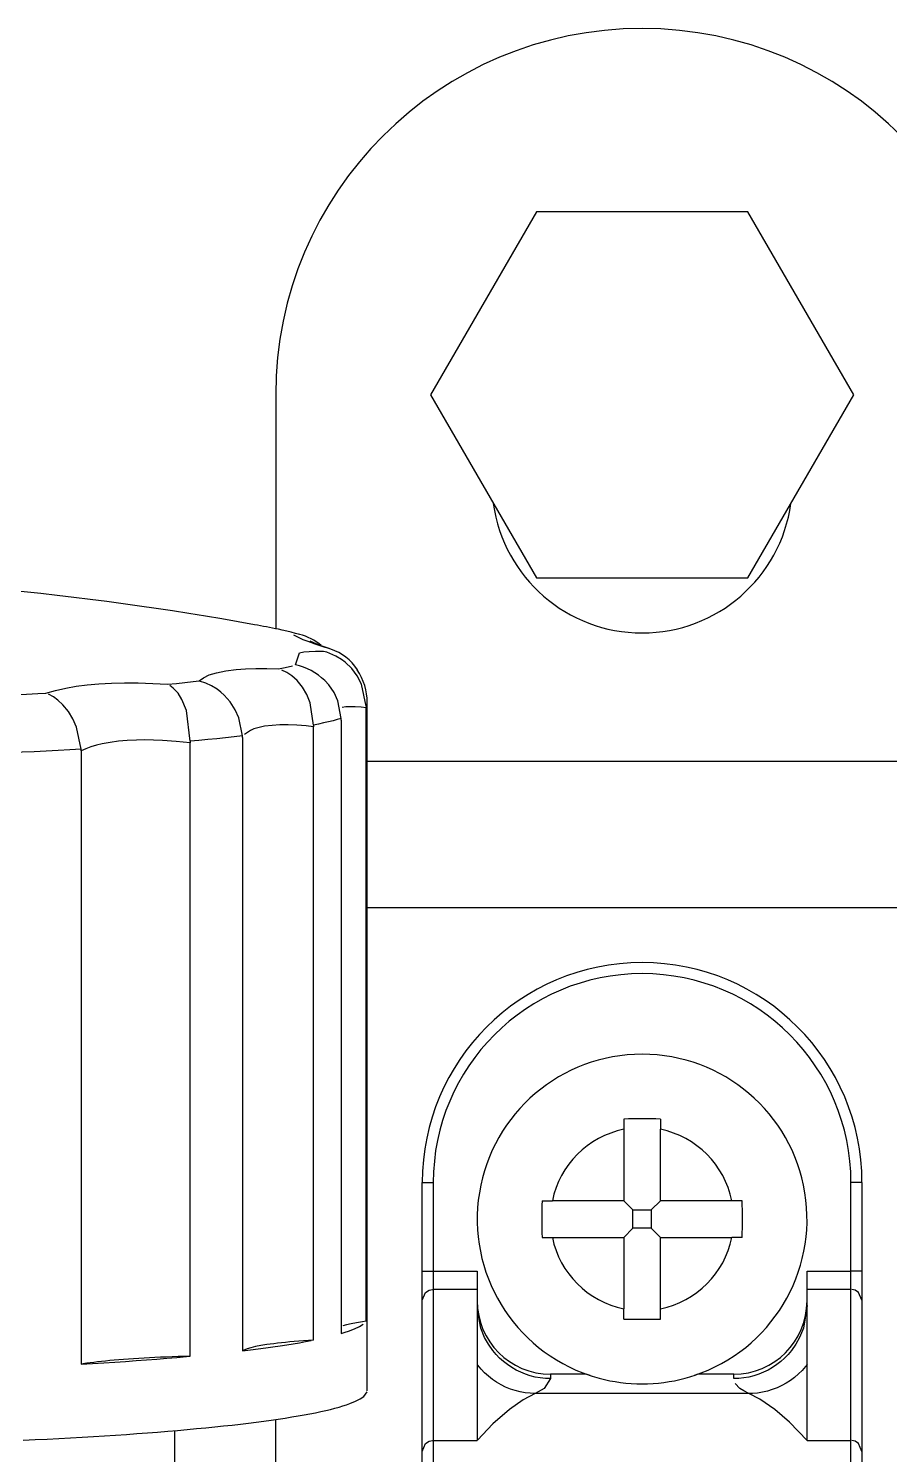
# Model space of a CAD drawing. Header units: millimetres. Extents: x 441156 to 441876, y 4514765 to 4515211.
# Drawn here: x 441594.0589 to 441594.1763, y 4515154.0357 to 4515154.2304 of the extents above; entities that cross this region are included whole.
import ezdxf

# ---------------------------------------------------------------- set-up
doc = ezdxf.new("R2010")
doc.units = ezdxf.units.MM
for name, color, linetype in [('Collettore SL', 7, 'Continuous'), ('Piantone', 5, 'Continuous'), ('Staffa', 8, 'Continuous')]:
    doc.layers.add(name, color=color, linetype=linetype)

msp = doc.modelspace()

# ---------------------------------------------------------------- linework, layer by layer
at = {"layer": 'Collettore SL', "color": 254, "linetype": 'Continuous'}
for p, q in [((441594.0925942032, 4515154.033656051), (441594.0925942032, 4515154.040527153)), ((441594.0788442032, 4515154.030216366), (441594.0788442032, 4515154.039009064))]:
    msp.add_line(p, q, dxfattribs=at)
at = {"layer": 'Piantone', "color": 254, "linetype": 'Continuous'}
for p, q in [((441594.0958635717, 4515154.147689972), (441594.0952891842, 4515154.147825108)), ((441594.0958666741, 4515154.147689118), (441594.0957640818, 4515154.147717238)), ((441594.104918807, 4515154.13787455), (441594.1049184024, 4515154.137657621)), ((441594.1049184024, 4515154.053933977), (441594.1049184024, 4515154.137657621)), ((441594.1050942032, 4515154.044455209), (441594.1050942032, 4515154.138357172)), ((441594.0977585629, 4515154.135300594), (441594.0977560015, 4515154.135083712)), ((441594.1015482161, 4515154.135991789), (441594.1015464151, 4515154.136207628)), ((441594.1015482161, 4515154.135991789), (441594.1015482161, 4515154.052268146)), ((441594.0880519368, 4515154.133618804), (441594.0880481475, 4515154.133834728)), ((441594.0880519368, 4515154.133618804), (441594.0880519368, 4515154.04989516)), ((441594.0977560015, 4515154.051360068), (441594.0977560015, 4515154.135083712)), ((441594.066057415, 4515154.131791238), (441594.0660520944, 4515154.132007302)), ((441594.066057415, 4515154.131791238), (441594.066057415, 4515154.048067594)), ((441594.0809293139, 4515154.133095308), (441594.0809249047, 4515154.132878532)), ((441594.0809249047, 4515154.049154888), (441594.0809249047, 4515154.132878532))]:
    msp.add_line(p, q, dxfattribs=at)
for points in [[(441594.0952891842, 4515154.147825108, 0), (441594.0947229161, 4515154.147974558, 0), (441594.0941188079, 4515154.14812288, 0), (441594.093477156, 4515154.148269998, 0), (441594.0929930643, 4515154.148374933, 0)], [(441594.0990537351, 4515154.145964348, 0), (441594.0979683443, 4515154.146349162, 0), (441594.0970329631, 4515154.146695121, 0), (441594.0963444253, 4515154.146963751, 0), (441594.0957847527, 4515154.147197767, 0), (441594.0953503445, 4515154.147399301, 0), (441594.0950543464, 4515154.147562907, 0), (441594.0948979904, 4515154.147688235, 0), (441594.0948830804, 4515154.147774017, 0), (441594.095013432, 4515154.147820317, 0), (441594.0952891842, 4515154.147825108, 0)], [(441594.0952891842, 4515154.143518476, 0), (441594.0951126621, 4515154.143739547, 0), (441594.0949840195, 4515154.143948365, 0), (441594.0948722766, 4515154.14434277, 0), (441594.0949738904, 4515154.144677727, 0), (441594.0953019973, 4515154.144957614, 0), (441594.0958537924, 4515154.145169821, 0), (441594.0964460692, 4515154.14528845, 0), (441594.0971726516, 4515154.145363295, 0), (441594.0980476995, 4515154.145394144, 0), (441594.0990537351, 4515154.145379236, 0)], [(441594.1001263314, 4515154.145681225, 0), (441594.0999489413, 4515154.145743008, 0), (441594.0989549597, 4515154.146096341, 0), (441594.098267715, 4515154.146350461, 0), (441594.0977786835, 4515154.146539387, 0), (441594.0974687811, 4515154.146665184, 0), (441594.0973016422, 4515154.146736733, 0), (441594.0972351756, 4515154.146766745, 0), (441594.097228291, 4515154.146769988, 0)], [(441594.0990537351, 4515154.145379236, 0), (441594.0991080982, 4515154.145536553, 0), (441594.0991224697, 4515154.145693937, 0), (441594.0990968426, 4515154.14585131, 0), (441594.0990537351, 4515154.145964348, 0)], [(441594.104918807, 4515154.13787455, 0), (441594.1048962205, 4515154.138491467, 0), (441594.10482433, 4515154.139104643, 0), (441594.1046993741, 4515154.139727521, 0), (441594.1045241161, 4515154.140337353, 0), (441594.1043071316, 4515154.140912805, 0), (441594.104045919, 4515154.141468114, 0), (441594.1037332821, 4515154.142014106, 0), (441594.1033784393, 4515154.142531505, 0), (441594.1029864553, 4515154.143013995, 0), (441594.102558178, 4515154.14346198, 0), (441594.1020833222, 4515154.143883347, 0), (441594.1015766448, 4515154.144262729, 0), (441594.1012010932, 4515154.144504222, 0), (441594.1008126679, 4515154.144722749, 0), (441594.10040922, 4515154.144919147, 0), (441594.1000024707, 4515154.145088132, 0), (441594.0995593805, 4515154.145241332, 0), (441594.0991080745, 4515154.145366243, 0), (441594.0990537351, 4515154.145379236, 0)], [(441594.0821534719, 4515154.141332326, 0), (441594.0824167916, 4515154.141552063, 0), (441594.0827281516, 4515154.141758073, 0), (441594.0835318841, 4515154.142141843, 0), (441594.084537268, 4515154.142459787, 0), (441594.0857767044, 4515154.142715585, 0), (441594.0872139771, 4515154.142897224, 0), (441594.0884834493, 4515154.142987242, 0), (441594.0898638873, 4515154.143029707, 0), (441594.0913780881, 4515154.143023837, 0), (441594.0929930643, 4515154.14296865, 0)], [(441594.0929930643, 4515154.14296865, 0), (441594.0936615014, 4515154.14311486, 0), (441594.0942926192, 4515154.143262324, 0), (441594.094886108, 4515154.14341097, 0), (441594.0952891842, 4515154.143518476, 0)], [(441594.077838178, 4515154.140884103, 0), (441594.0790400659, 4515154.14100157, 0), (441594.0802118079, 4515154.141121329, 0), (441594.081352829, 4515154.141243319, 0), (441594.0821534719, 4515154.141332326, 0)], [(441594.0880481475, 4515154.133834728, 0), (441594.0880023432, 4515154.134446085, 0), (441594.0879087722, 4515154.13505407, 0), (441594.0877634003, 4515154.135672059, 0), (441594.0875699644, 4515154.136277538, 0), (441594.0873377683, 4515154.136849348, 0), (441594.0870640083, 4515154.137401653, 0), (441594.0867415222, 4515154.137945286, 0), (441594.0863801473, 4515154.13846112, 0), (441594.0859851775, 4515154.138942896, 0), (441594.085557563, 4515154.139391039, 0), (441594.0850873371, 4515154.139813514, 0), (441594.0845893633, 4515154.140194981, 0), (441594.0842224559, 4515154.140438544, 0), (441594.0838447323, 4515154.140659633, 0), (441594.0834541495, 4515154.140859112, 0), (441594.0830620475, 4515154.141031604, 0), (441594.0826367094, 4515154.141189056, 0), (441594.0822052969, 4515154.14131873, 0), (441594.0821534719, 4515154.141332326, 0)], [(441594.0977585629, 4515154.135300594, 0), (441594.0977525042, 4515154.135917951, 0), (441594.0977054344, 4515154.136532956, 0), (441594.0976144326, 4515154.137159153, 0), (441594.0974812332, 4515154.137773725, 0), (441594.0973124397, 4515154.138355105, 0), (441594.0971061735, 4515154.1389176, 0), (441594.0968565503, 4515154.139472232, 0), (441594.0965707555, 4515154.139999476, 0), (441594.0962527958, 4515154.140492877, 0), (441594.0959033083, 4515154.140952814, 0), (441594.0955137388, 4515154.141387465, 0), (441594.0950960606, 4515154.141781054, 0), (441594.0947853085, 4515154.142033093, 0), (441594.0944629671, 4515154.142262543, 0), (441594.094127228, 4515154.142470301, 0), (441594.0937878492, 4515154.142650751, 0), (441594.0934171932, 4515154.142816458, 0), (441594.0930387, 4515154.14295412, 0), (441594.0929930643, 4515154.14296865, 0)], [(441594.1015464151, 4515154.136207628, 0), (441594.1015100252, 4515154.136817722, 0), (441594.1014219849, 4515154.137422916, 0), (441594.1012781465, 4515154.138036461, 0), (441594.1010819686, 4515154.138635952, 0), (441594.1008429645, 4515154.13920052, 0), (441594.1005583116, 4515154.139744243, 0), (441594.1002203697, 4515154.140277727, 0), (441594.0998392783, 4515154.140782151, 0), (441594.0994205488, 4515154.141251422, 0), (441594.0992902076, 4515154.141383075, 0)], [(441594.0554169793, 4515154.139377022, 0), (441594.0570073525, 4515154.139451578, 0), (441594.0585783892, 4515154.139529185, 0), (441594.0601293187, 4515154.139609806, 0), (441594.0612309591, 4515154.139669579, 0)], [(441594.0612309591, 4515154.139669579, 0), (441594.0625300801, 4515154.140043638, 0), (441594.0639808648, 4515154.140363663, 0), (441594.0653705726, 4515154.14059701, 0), (441594.0668603766, 4515154.140784223, 0), (441594.0684738058, 4515154.140926428, 0), (441594.0701769895, 4515154.141019226, 0), (441594.07197054, 4515154.141062172, 0), (441594.0738383327, 4515154.141054718, 0), (441594.0758090512, 4515154.140995293, 0), (441594.077838178, 4515154.140884103, 0)], [(441594.0660520944, 4515154.132007302, 0), (441594.0660026823, 4515154.132617947, 0), (441594.0659145848, 4515154.133230899, 0), (441594.0657857967, 4515154.133850848, 0), (441594.0656178506, 4515154.134464134, 0), (441594.0654212162, 4515154.135040642, 0), (441594.0651906213, 4515154.13560259, 0), (441594.06492349, 4515154.13615346, 0), (441594.0646244164, 4515154.136681268, 0), (441594.0643019781, 4515154.137172532, 0), (441594.0639526034, 4515154.137634153, 0), (441594.0635730897, 4515154.138068317, 0), (441594.0631704144, 4515154.138464995, 0), (441594.0628764142, 4515154.138718322, 0), (441594.0625736794, 4515154.138950261, 0), (441594.0622621187, 4515154.13916053, 0), (441594.061950268, 4515154.13934384, 0), (441594.0616136097, 4515154.139512734, 0), (441594.0612718693, 4515154.139654558, 0), (441594.0612309591, 4515154.139669579, 0)], [(441594.0809293139, 4515154.133095308, 0), (441594.0809405137, 4515154.133712586, 0), (441594.0809239419, 4515154.134328568, 0), (441594.0808778704, 4515154.134956872, 0), (441594.0808027955, 4515154.135574644, 0), (441594.0807025519, 4515154.136160159, 0), (441594.080576111, 4515154.136727766, 0), (441594.0804196096, 4515154.13728864, 0), (441594.0802373339, 4515154.137823078, 0), (441594.0800317492, 4515154.138324524, 0), (441594.0798032049, 4515154.138793346, 0), (441594.0795459095, 4515154.139237937, 0), (441594.0792676085, 4515154.139642221, 0), (441594.0790591374, 4515154.13990224, 0), (441594.078841759, 4515154.140139984, 0), (441594.0786142237, 4515154.140356398, 0), (441594.0783831496, 4515154.140545616, 0), (441594.0781296342, 4515154.140720914, 0), (441594.0778696057, 4515154.14086839, 0), (441594.077838178, 4515154.140884103, 0)], [(441594.1049184024, 4515154.137657621, 0), (441594.1042430418, 4515154.137736281, 0), (441594.1034457043, 4515154.137799288, 0), (441594.1027477629, 4515154.137816397, 0), (441594.1021492982, 4515154.137785939, 0), (441594.1016641092, 4515154.137706639, 0), (441594.1013633995, 4515154.137608758, 0)], [(441594.1050942032, 4515154.138357172, 0), (441594.1050742038, 4515154.138194131, 0), (441594.1050142146, 4515154.138031163, 0), (441594.104918807, 4515154.13787455, 0)], [(441594.0977560015, 4515154.135083712, 0), (441594.0967422485, 4515154.13518833, 0), (441594.0954750702, 4515154.135283166, 0), (441594.0942860611, 4515154.135329171, 0), (441594.0931590758, 4515154.135325061, 0), (441594.0921274659, 4515154.13526924, 0), (441594.0910718172, 4515154.135141905, 0), (441594.0901568463, 4515154.134947973, 0), (441594.0896135437, 4515154.134776708, 0), (441594.0891410548, 4515154.134575171, 0), (441594.0887415303, 4515154.134344497, 0), (441594.0883346768, 4515154.134004265, 0), (441594.0880519368, 4515154.133618804, 0)], [(441594.1015464151, 4515154.136207628, 0), (441594.1009999418, 4515154.136051688, 0), (441594.1004153411, 4515154.135896802, 0), (441594.0997928805, 4515154.135743041, 0), (441594.0991328444, 4515154.135590475, 0), (441594.0984355345, 4515154.135439173, 0), (441594.0977585629, 4515154.135300594, 0)], [(441594.0880481475, 4515154.133834728, 0), (441594.0869226852, 4515154.133704483, 0), (441594.0857655308, 4515154.133576363, 0), (441594.0845772132, 4515154.133450431, 0), (441594.0833582757, 4515154.13332674, 0), (441594.0821092755, 4515154.13320535, 0), (441594.0809293139, 4515154.133095308, 0)], [(441594.0660520944, 4515154.132007302, 0), (441594.0644833905, 4515154.13191846, 0), (441594.0628932522, 4515154.131832561, 0), (441594.0612824064, 4515154.131749645, 0), (441594.0596515893, 4515154.13166975, 0), (441594.0580015466, 4515154.131592912, 0), (441594.0564609158, 4515154.131524679, 0)], [(441594.0809249047, 4515154.132878532, 0), (441594.0809067173, 4515154.132880781, 0), (441594.0790103764, 4515154.133083302, 0), (441594.0771682347, 4515154.133216009, 0), (441594.0759415043, 4515154.133265738, 0), (441594.0747503021, 4515154.1332815, 0), (441594.0736010111, 4515154.133263112, 0), (441594.0723382428, 4515154.133199803, 0), (441594.0711406509, 4515154.133091807, 0), (441594.0699930055, 4515154.132936183, 0), (441594.0689241285, 4515154.132735533, 0), (441594.0681246926, 4515154.132542065, 0), (441594.0673815929, 4515154.132320849, 0), (441594.0666887605, 4515154.132069395, 0), (441594.066057415, 4515154.131791238, 0)], [(441594.1015482161, 4515154.052268146, 0), (441594.1020561809, 4515154.052425072, 0), (441594.1025255357, 4515154.052582907, 0), (441594.1029560658, 4515154.052741583, 0), (441594.1033475745, 4515154.052901023, 0), (441594.1036998827, 4515154.053061157, 0), (441594.1040128295, 4515154.05322191, 0), (441594.1042862718, 4515154.053383211, 0), (441594.1045200846, 4515154.053544983, 0), (441594.1047141609, 4515154.053707154, 0), (441594.1048684121, 4515154.053869651, 0), (441594.1049184024, 4515154.053933977, 0)], [(441594.1049184024, 4515154.053933977, 0), (441594.1044580496, 4515154.053869368, 0), (441594.1040238486, 4515154.053803397, 0), (441594.1036163284, 4515154.053736147, 0), (441594.1032359855, 4515154.053667697, 0), (441594.1028832833, 4515154.053598133, 0), (441594.1025586515, 4515154.053527538, 0), (441594.1022624857, 4515154.053455998, 0), (441594.1019951466, 4515154.053383601, 0), (441594.10175696, 4515154.053310435, 0), (441594.1015482161, 4515154.05323659, 0)], [(441594.0880519368, 4515154.04989516, 0), (441594.0891450816, 4515154.05002748, 0), (441594.0902055184, 4515154.050161807, 0), (441594.0912327624, 4515154.050298078, 0), (441594.0922263441, 4515154.050436233, 0), (441594.0931858091, 4515154.050576208, 0), (441594.094110719, 4515154.050717938, 0), (441594.095000651, 4515154.05086136, 0), (441594.0958551981, 4515154.051006407, 0), (441594.0966739698, 4515154.051153013, 0), (441594.0974565918, 4515154.051301111, 0), (441594.0977560015, 4515154.051360068, 0)], [(441594.0977560015, 4515154.051360068, 0), (441594.0970698682, 4515154.051313077, 0), (441594.096402969, 4515154.051264029, 0), (441594.0957561166, 4515154.051212981, 0), (441594.095130099, 4515154.051159997, 0), (441594.0945256788, 4515154.051105142, 0), (441594.0939435926, 4515154.051048481, 0), (441594.0933845494, 4515154.050990084, 0), (441594.0928492303, 4515154.050930023, 0), (441594.0923382877, 4515154.05086837, 0), (441594.091852344, 4515154.0508052, 0), (441594.0913919912, 4515154.05074059, 0), (441594.0909577901, 4515154.05067462, 0), (441594.09055027, 4515154.050607369, 0), (441594.0901699271, 4515154.050538919, 0), (441594.0898172249, 4515154.050469355, 0), (441594.0894925931, 4515154.05039876, 0), (441594.0891964273, 4515154.05032722, 0), (441594.0889290882, 4515154.050254824, 0), (441594.0886909016, 4515154.050181657, 0), (441594.0884821577, 4515154.050107812, 0), (441594.0883031107, 4515154.050033376, 0), (441594.0881539789, 4515154.049958441, 0), (441594.0880519368, 4515154.04989516, 0)], [(441594.066057415, 4515154.048067594, 0), (441594.0676038904, 4515154.048159348, 0), (441594.0691275049, 4515154.048253964, 0), (441594.0706275621, 4515154.048351396, 0), (441594.072103376, 4515154.048451602, 0), (441594.0735542723, 4515154.048554533, 0), (441594.0749795875, 4515154.048660146, 0), (441594.0763786702, 4515154.04876839, 0), (441594.0777508807, 4515154.048879216, 0), (441594.0790955918, 4515154.048992574, 0), (441594.0804121888, 4515154.049108411, 0), (441594.0809249047, 4515154.049154888, 0)], [(441594.0809249047, 4515154.049154888, 0), (441594.0800957487, 4515154.049131185, 0), (441594.0792765893, 4515154.049104974, 0), (441594.0784684246, 4515154.049076287, 0), (441594.0776722391, 4515154.049045159, 0), (441594.076889003, 4515154.049011629, 0), (441594.0761196704, 4515154.048975737, 0), (441594.0753651788, 4515154.048937527, 0), (441594.0746264472, 4515154.048897044, 0), (441594.0739043758, 4515154.04885434, 0), (441594.0731998442, 4515154.048809465, 0), (441594.0725137109, 4515154.048762474, 0), (441594.0718468117, 4515154.048713426, 0), (441594.0711999593, 4515154.048662378, 0), (441594.0705739416, 4515154.048609395, 0), (441594.0699695215, 4515154.048554539, 0), (441594.0693874352, 4515154.048497878, 0), (441594.0688283921, 4515154.048439481, 0), (441594.068293073, 4515154.048379419, 0), (441594.0677821304, 4515154.048317767, 0), (441594.0672961866, 4515154.048254596, 0), (441594.0668358338, 4515154.048189987, 0), (441594.0664016329, 4515154.048124016, 0), (441594.066057415, 4515154.048067594, 0)], [(441594.058137943, 4515154.03769715, 0), (441594.0597864331, 4515154.037774242, 0), (441594.0614156358, 4515154.037854386, 0), (441594.0630248065, 4515154.03793755, 0), (441594.0646132095, 4515154.038023692, 0), (441594.0661801187, 4515154.038112774, 0), (441594.0677248178, 4515154.038204756, 0), (441594.0692466007, 4515154.038299594, 0), (441594.0707447718, 4515154.038397247, 0), (441594.0722186462, 4515154.038497669, 0), (441594.0736675501, 4515154.038600815, 0), (441594.0750908212, 4515154.038706636, 0), (441594.0764878089, 4515154.038815085, 0), (441594.0778578746, 4515154.038926112, 0), (441594.0792003919, 4515154.039039668, 0), (441594.0805147473, 4515154.039155698, 0), (441594.0818003398, 4515154.039274152, 0), (441594.0830565817, 4515154.039394974, 0), (441594.0842828989, 4515154.039518109, 0), (441594.0854787307, 4515154.0396435, 0), (441594.0866435304, 4515154.039771092, 0), (441594.0877767656, 4515154.039900824, 0), (441594.0888779183, 4515154.040032639, 0), (441594.0899464851, 4515154.040166476, 0), (441594.0909819775, 4515154.040302272, 0), (441594.0919839222, 4515154.040439967, 0), (441594.0929518611, 4515154.040579498, 0), (441594.0938853517, 4515154.040720801, 0), (441594.0947839675, 4515154.04086381, 0), (441594.0956472975, 4515154.041008461, 0), (441594.0964749471, 4515154.041154688, 0), (441594.097266538, 4515154.041302424, 0), (441594.0980217082, 4515154.0414516, 0), (441594.0987401127, 4515154.041602151, 0), (441594.0994214229, 4515154.041754005, 0), (441594.1000653275, 4515154.041907093, 0), (441594.1006715321, 4515154.042061348, 0), (441594.1012397596, 4515154.042216695, 0), (441594.1017697502, 4515154.042373067, 0), (441594.1022612617, 4515154.04253039, 0), (441594.1027140692, 4515154.042688593, 0), (441594.1031279661, 4515154.042847604, 0), (441594.1035027629, 4515154.043007349, 0), (441594.1038382882, 4515154.043167756, 0), (441594.1041343889, 4515154.043328752, 0), (441594.1043909295, 4515154.043490263, 0), (441594.1046077927, 4515154.043652215, 0), (441594.1047848794, 4515154.043814534, 0), (441594.1049221087, 4515154.043977146, 0), (441594.1050194178, 4515154.044139977, 0), (441594.1050767621, 4515154.044302951, 0), (441594.1050942032, 4515154.044455209, 0)]]:
    msp.add_polyline3d(points, dxfattribs=at)
for centre, radius, start, end in [((441594.0175942032, 4515153.755558746), 0.4000000000000004, 79.61262460850716, 100.387689918292), ((441594.0495637392, 4515153.93066509), 0.2219992842254848, 78.71857513585334, 79.58107929775039), ((441594.0937818042, 4515154.140109648), 0.007860572940207033, 50.33145773034557, 74.64357877372133), ((441594.0977394699, 4515154.138822775), 0.007261443376926913, 70.71524239195124, 79.5725160718477), ((441594.0977945317, 4515154.138958282), 0.00711487002202249, 33.30948394817212, 70.77337583744723), ((441594.0936710266, 4515154.135654592), 0.008026184514905443, 45.55186110945726, 78.37249701134203), ((441594.0968773219, 4515154.138326535), 0.008221814493911683, 0.2207823025213163, 33.49006325895046)]:
    msp.add_arc(centre, radius, start, end, dxfattribs=at)
at = {"layer": 'Staffa', "color": 254, "linetype": 'Continuous'}
for p, q in [((441594.1281604465, 4515154.20538146), (441594.1137266898, 4515154.18038146)), ((441594.1570279599, 4515154.20538146), (441594.1281604465, 4515154.20538146)), ((441594.1714617166, 4515154.18038146), (441594.1570279599, 4515154.20538146)), ((441594.0925942032, 4515154.18038146), (441594.0925942032, 4515154.148452837)), ((441594.1137266898, 4515154.18038146), (441594.1281604465, 4515154.15538146)), ((441594.1570279599, 4515154.15538146), (441594.1714617166, 4515154.18038146)), ((441594.1281604465, 4515154.15538146), (441594.1570279599, 4515154.15538146)), ((441594.1050942032, 4515154.13038146), (441594.1800942032, 4515154.13038146)), ((441594.1800942032, 4515154.11038146), (441594.1050942032, 4515154.11038146)), ((441594.1400942032, 4515154.081535622), (441594.1400942032, 4515154.080128909)), ((441594.1450942032, 4515154.081535622), (441594.1450942032, 4515154.080128909)), ((441594.1400942032, 4515154.080128909), (441594.1400942032, 4515154.07038146)), ((441594.1450942032, 4515154.07038146), (441594.1450942032, 4515154.080128909)), ((441594.1125942032, 4515154.072881457), (441594.1140942032, 4515154.072881457)), ((441594.1125942032, 4515154.060753059), (441594.1125942032, 4515154.072881457)), ((441594.1140942032, 4515154.072881457), (441594.1140942032, 4515154.060753059)), ((441594.1710942032, 4515154.060753059), (441594.1710942032, 4515154.072881457)), ((441594.1725942032, 4515154.072881457), (441594.1710942032, 4515154.072881457)), ((441594.1725942032, 4515154.072881457), (441594.1725942032, 4515154.060753059)), ((441594.1289400404, 4515154.07038146), (441594.1303467545, 4515154.07038146)), ((441594.1400942032, 4515154.07038146), (441594.1303467545, 4515154.07038146)), ((441594.1413442032, 4515154.06913146), (441594.1400942032, 4515154.07038146)), ((441594.1413442032, 4515154.06663146), (441594.1413442032, 4515154.06913146)), ((441594.1413442032, 4515154.06913146), (441594.1438442032, 4515154.06913146)), ((441594.1438442032, 4515154.06913146), (441594.1450942032, 4515154.07038146)), ((441594.1438442032, 4515154.06913146), (441594.1438442032, 4515154.06663146)), ((441594.1548416519, 4515154.07038146), (441594.1450942032, 4515154.07038146)), ((441594.156248366, 4515154.07038146), (441594.1548416519, 4515154.07038146)), ((441594.1289400404, 4515154.06538146), (441594.1303467545, 4515154.06538146)), ((441594.1303467545, 4515154.06538146), (441594.1400942032, 4515154.06538146)), ((441594.1413442032, 4515154.06663146), (441594.1400942032, 4515154.06538146)), ((441594.1400942032, 4515154.06538146), (441594.1400942032, 4515154.055634012)), ((441594.1438442032, 4515154.06663146), (441594.1413442032, 4515154.06663146)), ((441594.1438442032, 4515154.06663146), (441594.1450942032, 4515154.06538146)), ((441594.1450942032, 4515154.06538146), (441594.1548416519, 4515154.06538146)), ((441594.1450942032, 4515154.055634012), (441594.1450942032, 4515154.06538146)), ((441594.156248366, 4515154.06538146), (441594.1548416519, 4515154.06538146)), ((441594.1125942032, 4515154.060753059), (441594.1140942032, 4515154.060753059)), ((441594.1125942032, 4515154.056791986), (441594.1125942032, 4515154.060753059)), ((441594.1140942032, 4515154.060753059), (441594.1140942032, 4515154.058277389)), ((441594.1140942032, 4515154.060753059), (441594.1200942032, 4515154.060753059)), ((441594.1200942032, 4515154.060753059), (441594.1200942032, 4515154.058277389)), ((441594.1650942032, 4515154.060753059), (441594.1710942032, 4515154.060753059)), ((441594.1650942032, 4515154.058277389), (441594.1650942032, 4515154.060753059)), ((441594.1710942032, 4515154.058277389), (441594.1710942032, 4515154.060753059)), ((441594.1725942032, 4515154.060753059), (441594.1710942032, 4515154.060753059)), ((441594.1725942032, 4515154.060753059), (441594.1725942032, 4515154.056791986)), ((441594.1140942032, 4515154.058277389), (441594.1140942032, 4515154.03765975)), ((441594.1200942032, 4515154.058277389), (441594.1140942032, 4515154.058277389)), ((441594.1200942032, 4515154.058277389), (441594.1200942032, 4515154.056097985)), ((441594.1650942032, 4515154.056097985), (441594.1650942032, 4515154.058277389)), ((441594.1710942032, 4515154.058277389), (441594.1650942032, 4515154.058277389)), ((441594.1710942032, 4515154.03765975), (441594.1710942032, 4515154.058277389)), ((441594.1125942032, 4515154.036174349), (441594.1125942032, 4515154.056791986)), ((441594.1200942032, 4515154.056097985), (441594.1200942032, 4515154.04802488)), ((441594.1400942032, 4515154.054227297), (441594.1400942032, 4515154.055634012)), ((441594.1450942032, 4515154.054227297), (441594.1450942032, 4515154.055634012)), ((441594.1650942032, 4515154.04802488), (441594.1650942032, 4515154.056097985)), ((441594.1725942032, 4515154.056791986), (441594.1725942032, 4515154.036174349)), ((441594.1200942032, 4515154.04802488), (441594.1200942032, 4515154.03765975)), ((441594.1650942032, 4515154.03765975), (441594.1650942032, 4515154.04802488)), ((441594.1300942032, 4515154.046708567), (441594.1300942032, 4515154.046104077)), ((441594.1349811477, 4515154.046708567), (441594.1300942032, 4515154.046708567)), ((441594.1354854487, 4515154.046533964), (441594.1349811477, 4515154.046708567)), ((441594.1502072587, 4515154.046708567), (441594.1497029577, 4515154.046533964)), ((441594.1550942032, 4515154.046708567), (441594.1502072587, 4515154.046708567)), ((441594.1550942032, 4515154.046104077), (441594.1550942032, 4515154.046708567)), ((441594.1571677655, 4515154.044068488), (441594.1280206409, 4515154.044068488)), ((441594.1125942032, 4515154.022644541), (441594.1125942032, 4515154.036174349)), ((441594.1140942032, 4515154.03765975), (441594.1140942032, 4515154.024100993)), ((441594.1140942032, 4515154.03765975), (441594.1200942032, 4515154.03765975)), ((441594.1650942032, 4515154.03765975), (441594.1710942032, 4515154.03765975)), ((441594.1710942032, 4515154.024100993), (441594.1710942032, 4515154.03765975)), ((441594.1725942032, 4515154.036174349), (441594.1725942032, 4515154.022644541))]:
    msp.add_line(p, q, dxfattribs=at)
for points in [[(441594.1125942032, 4515154.056791986, 0), (441594.112595117, 4515154.056843827, 0), (441594.1125978571, 4515154.056895603, 0), (441594.1126024204, 4515154.056947254, 0), (441594.1126088011, 4515154.056998715, 0), (441594.1126169916, 4515154.057049925, 0), (441594.1126269818, 4515154.057100819, 0), (441594.1126387596, 4515154.057151338, 0), (441594.1126523106, 4515154.057201419, 0), (441594.1126676184, 4515154.057251001, 0), (441594.1126846643, 4515154.057300024, 0), (441594.1127034274, 4515154.057348428, 0), (441594.112723885, 4515154.057396154, 0), (441594.1127460121, 4515154.057443144, 0), (441594.1127697818, 4515154.057489341, 0), (441594.1127951651, 4515154.057534688, 0), (441594.1128221311, 4515154.05757913, 0), (441594.1128506468, 4515154.057622613, 0), (441594.1128806777, 4515154.057665084, 0), (441594.1129121871, 4515154.057706492, 0), (441594.1129451366, 4515154.057746785, 0), (441594.1129794859, 4515154.057785914, 0), (441594.1130151935, 4515154.057823834, 0), (441594.1130522157, 4515154.057860496, 0), (441594.1130905073, 4515154.057895856, 0), (441594.1131300218, 4515154.057929871, 0), (441594.113170711, 4515154.0579625, 0), (441594.1132125253, 4515154.057993703, 0), (441594.1132554138, 4515154.058023441, 0), (441594.1132993243, 4515154.058051679, 0), (441594.1133442032, 4515154.058078383, 0), (441594.1133899959, 4515154.058103519, 0), (441594.1134366465, 4515154.058127058, 0), (441594.1134840982, 4515154.058148969, 0), (441594.1135322933, 4515154.058169228, 0), (441594.113581173, 4515154.058187808, 0), (441594.1136306777, 4515154.058204688, 0), (441594.1136807472, 4515154.058219847, 0), (441594.1137313204, 4515154.058233266, 0), (441594.1137823357, 4515154.05824493, 0), (441594.1138337309, 4515154.058254822, 0), (441594.1138854435, 4515154.058262933, 0), (441594.1139374105, 4515154.058269252, 0), (441594.1139895685, 4515154.058273771, 0), (441594.1140418539, 4515154.058276484, 0), (441594.1140942032, 4515154.058277389, 0)], [(441594.1725942032, 4515154.056791986, 0), (441594.1725932895, 4515154.056843827, 0), (441594.1725905493, 4515154.056895603, 0), (441594.172585986, 4515154.056947254, 0), (441594.1725796053, 4515154.056998715, 0), (441594.1725714148, 4515154.057049925, 0), (441594.1725614246, 4515154.057100819, 0), (441594.1725496468, 4515154.057151338, 0), (441594.1725360958, 4515154.057201419, 0), (441594.172520788, 4515154.057251001, 0), (441594.1725037422, 4515154.057300024, 0), (441594.172484979, 4515154.057348428, 0), (441594.1724645214, 4515154.057396154, 0), (441594.1724423943, 4515154.057443144, 0), (441594.1724186246, 4515154.057489341, 0), (441594.1723932413, 4515154.057534688, 0), (441594.1723662753, 4515154.05757913, 0), (441594.1723377596, 4515154.057622613, 0), (441594.1723077287, 4515154.057665084, 0), (441594.1722762194, 4515154.057706492, 0), (441594.1722432699, 4515154.057746785, 0), (441594.1722089205, 4515154.057785914, 0), (441594.1721732129, 4515154.057823834, 0), (441594.1721361908, 4515154.057860496, 0), (441594.1720978991, 4515154.057895856, 0), (441594.1720583846, 4515154.057929871, 0), (441594.1720176954, 4515154.0579625, 0), (441594.1719758811, 4515154.057993703, 0), (441594.1719329926, 4515154.058023441, 0), (441594.1718890821, 4515154.058051679, 0), (441594.1718442032, 4515154.058078383, 0), (441594.1717984105, 4515154.058103519, 0), (441594.1717517599, 4515154.058127058, 0), (441594.1717043082, 4515154.058148969, 0), (441594.1716561131, 4515154.058169228, 0), (441594.1716072334, 4515154.058187808, 0), (441594.1715577287, 4515154.058204688, 0), (441594.1715076593, 4515154.058219847, 0), (441594.171457086, 4515154.058233266, 0), (441594.1714060708, 4515154.05824493, 0), (441594.1713546755, 4515154.058254822, 0), (441594.1713029629, 4515154.058262933, 0), (441594.1712509959, 4515154.058269252, 0), (441594.1711988379, 4515154.058273771, 0), (441594.1711465525, 4515154.058276484, 0), (441594.1710942032, 4515154.058277389, 0)], [(441594.1300942032, 4515154.046104077, 0), (441594.1297452083, 4515154.046110165, 0), (441594.1293966385, 4515154.046128422, 0), (441594.1290489185, 4515154.046158825, 0), (441594.1287024722, 4515154.046201337, 0), (441594.1283577214, 4515154.046255907, 0), (441594.1280150863, 4515154.046322468, 0), (441594.1276749843, 4515154.046400939, 0), (441594.1273378297, 4515154.046491224, 0), (441594.1270040332, 4515154.046593213, 0), (441594.1266740018, 4515154.046706784, 0), (441594.1263481373, 4515154.046831795, 0), (441594.1260268368, 4515154.046968096, 0), (441594.1257104917, 4515154.047115521, 0), (441594.1253994876, 4515154.047273888, 0), (441594.1250942032, 4515154.047443007, 0), (441594.1247950106, 4515154.04762267, 0), (441594.1245022742, 4515154.04781266, 0), (441594.1242163507, 4515154.048012744, 0), (441594.1239375885, 4515154.048222678, 0), (441594.1236663272, 4515154.048442207, 0), (441594.1234028972, 4515154.048671064, 0), (441594.1231476195, 4515154.048908969, 0), (441594.1229008052, 4515154.049155633, 0), (441594.122662755, 4515154.049410756, 0), (441594.1224337588, 4515154.049674025, 0), (441594.1222140957, 4515154.049945121, 0), (441594.1220040333, 4515154.050223714, 0), (441594.1218038275, 4515154.050509463, 0), (441594.1216137222, 4515154.05080202, 0), (441594.1214339492, 4515154.051101031, 0), (441594.1212647273, 4515154.051406129, 0), (441594.1211062628, 4515154.051716944, 0), (441594.1209587486, 4515154.052033097, 0), (441594.1208223647, 4515154.052354202, 0), (441594.120697277, 4515154.052679867, 0), (441594.1205836381, 4515154.053009698, 0), (441594.1204815863, 4515154.05334329, 0), (441594.1203912459, 4515154.05368024, 0), (441594.1203127272, 4515154.054020135, 0), (441594.1202461257, 4515154.054362562, 0), (441594.1201915225, 4515154.054707102, 0), (441594.1201489842, 4515154.055053337, 0), (441594.1201185627, 4515154.055400846, 0), (441594.1201002949, 4515154.055749203, 0), (441594.1200942032, 4515154.056097985, 0)], [(441594.1650942032, 4515154.056097985, 0), (441594.1650881115, 4515154.055749203, 0), (441594.1650698437, 4515154.055400846, 0), (441594.1650394222, 4515154.055053337, 0), (441594.1649968839, 4515154.054707102, 0), (441594.1649422807, 4515154.054362562, 0), (441594.1648756792, 4515154.054020135, 0), (441594.1647971605, 4515154.05368024, 0), (441594.1647068202, 4515154.053343291, 0), (441594.1646047684, 4515154.053009698, 0), (441594.1644911294, 4515154.052679867, 0), (441594.1643660418, 4515154.052354202, 0), (441594.1642296578, 4515154.052033097, 0), (441594.1640821437, 4515154.051716944, 0), (441594.1639236792, 4515154.051406129, 0), (441594.1637544573, 4515154.051101032, 0), (441594.1635746842, 4515154.050802021, 0), (441594.1633845789, 4515154.050509463, 0), (441594.1631843732, 4515154.050223714, 0), (441594.1629743107, 4515154.049945121, 0), (441594.1627546477, 4515154.049674025, 0), (441594.1625256515, 4515154.049410756, 0), (441594.1622876012, 4515154.049155633, 0), (441594.1620407869, 4515154.048908969, 0), (441594.1617855093, 4515154.048671064, 0), (441594.1615220793, 4515154.048442207, 0), (441594.161250818, 4515154.048222678, 0), (441594.1609720557, 4515154.048012744, 0), (441594.1606861323, 4515154.04781266, 0), (441594.1603933959, 4515154.04762267, 0), (441594.1600942033, 4515154.047443007, 0), (441594.1597889189, 4515154.047273888, 0), (441594.1594779147, 4515154.047115521, 0), (441594.1591615697, 4515154.046968096, 0), (441594.1588402692, 4515154.046831795, 0), (441594.1585144047, 4515154.046706784, 0), (441594.1581843732, 4515154.046593213, 0), (441594.1578505768, 4515154.046491224, 0), (441594.1575134222, 4515154.046400939, 0), (441594.1571733202, 4515154.046322468, 0), (441594.156830685, 4515154.046255907, 0), (441594.1564859343, 4515154.046201337, 0), (441594.1561394879, 4515154.046158825, 0), (441594.155791768, 4515154.046128422, 0), (441594.1554431982, 4515154.046110165, 0), (441594.1550942032, 4515154.046104077, 0)], [(441594.1280206409, 4515154.044068488, 0), (441594.1276727685, 4515154.044075552, 0), (441594.1273253199, 4515154.044094783, 0), (441594.1269787185, 4515154.04412616, 0), (441594.1266333865, 4515154.04416964, 0), (441594.1262897447, 4515154.044225175, 0), (441594.1259482116, 4515154.044292694, 0), (441594.1256092036, 4515154.044372116, 0), (441594.1252731335, 4515154.044463344, 0), (441594.1249404108, 4515154.044566267, 0), (441594.1246114409, 4515154.04468076, 0), (441594.1242866245, 4515154.044806683, 0), (441594.1239663575, 4515154.044943883, 0), (441594.12365103, 4515154.045092192, 0), (441594.1233410263, 4515154.04525143, 0), (441594.1230367238, 4515154.045421402, 0), (441594.1227384935, 4515154.045601903, 0), (441594.1224466988, 4515154.045792711, 0), (441594.122161695, 4515154.045993594, 0), (441594.1218838294, 4515154.046204309, 0), (441594.1216134406, 4515154.046424597, 0), (441594.121350858, 4515154.04665419, 0), (441594.1210964015, 4515154.04689281, 0), (441594.1208503811, 4515154.047140163, 0), (441594.1206130965, 4515154.047395951, 0), (441594.120384837, 4515154.047659862, 0), (441594.1201658804, 4515154.047931571, 0), (441594.1200942032, 4515154.04802488, 0)], [(441594.1650942032, 4515154.04802488, 0), (441594.1648784439, 4515154.047750614, 0), (441594.1646532904, 4515154.047484037, 0), (441594.1644190168, 4515154.047225475, 0), (441594.1641759087, 4515154.046975244, 0), (441594.1639242623, 4515154.046733647, 0), (441594.1636643842, 4515154.046500978, 0), (441594.1633965909, 4515154.046277522, 0), (441594.1631212087, 4515154.046063551, 0), (441594.1628385732, 4515154.045859325, 0), (441594.1625490287, 4515154.045665094, 0), (441594.162252928, 4515154.045481092, 0), (441594.1619506317, 4515154.045307547, 0), (441594.1616425083, 4515154.045144667, 0), (441594.161328933, 4515154.044992653, 0), (441594.1610102881, 4515154.044851688, 0), (441594.1606869616, 4515154.044721945, 0), (441594.1603593475, 4515154.044603582, 0), (441594.160027845, 4515154.044496744, 0), (441594.1596928579, 4515154.04440156, 0), (441594.1593547944, 4515154.044318146, 0), (441594.1590140663, 4515154.044246604, 0), (441594.1586710888, 4515154.044187021, 0), (441594.1583262797, 4515154.044139468, 0), (441594.1579800592, 4515154.044104006, 0), (441594.1576328489, 4515154.044080677, 0), (441594.1572850721, 4515154.044069509, 0), (441594.1571677655, 4515154.044068488, 0)], [(441594.1300942032, 4515154.046104077, 0), (441594.1300394221, 4515154.045755082, 0), (441594.1298732379, 4515154.045406087, 0), (441594.1292175997, 4515154.044737076, 0), (441594.1280206409, 4515154.044068488, 0)], [(441594.1571677655, 4515154.044068488, 0), (441594.1564654073, 4515154.044416638, 0), (441594.1559333829, 4515154.044765267, 0), (441594.1552974686, 4515154.045434327, 0), (441594.1550942032, 4515154.046104077, 0)], [(441594.1280206409, 4515154.044068488, 0), (441594.1263846263, 4515154.043208881, 0), (441594.1244882554, 4515154.041888871, 0), (441594.1222376798, 4515154.039929887, 0), (441594.12013892, 4515154.037711447, 0), (441594.1200942032, 4515154.03765975, 0)], [(441594.1650942032, 4515154.03765975, 0), (441594.1650494864, 4515154.037711447, 0), (441594.1627136858, 4515154.040156098, 0), (441594.160700151, 4515154.041888871, 0), (441594.1586454127, 4515154.043304482, 0), (441594.1571677655, 4515154.044068488, 0)], [(441594.1125942032, 4515154.036174349, 0), (441594.112595117, 4515154.036226188, 0), (441594.1125978571, 4515154.036277965, 0), (441594.1126024204, 4515154.036329615, 0), (441594.1126088011, 4515154.036381076, 0), (441594.1126169916, 4515154.036432286, 0), (441594.1126269818, 4515154.036483181, 0), (441594.1126387596, 4515154.036533699, 0), (441594.1126523106, 4515154.03658378, 0), (441594.1126676184, 4515154.036633363, 0), (441594.1126846643, 4515154.036682386, 0), (441594.1127034274, 4515154.03673079, 0), (441594.112723885, 4515154.036778515, 0), (441594.1127460121, 4515154.036825505, 0), (441594.1127697818, 4515154.036871702, 0), (441594.1127951651, 4515154.036917049, 0), (441594.1128221311, 4515154.036961491, 0), (441594.1128506468, 4515154.037004975, 0), (441594.1128806777, 4515154.037047446, 0), (441594.1129121871, 4515154.037088853, 0), (441594.1129451366, 4515154.037129146, 0), (441594.1129794859, 4515154.037168276, 0), (441594.1130151935, 4515154.037206195, 0), (441594.1130522157, 4515154.037242857, 0), (441594.1130905073, 4515154.037278217, 0), (441594.1131300218, 4515154.037312232, 0), (441594.113170711, 4515154.037344861, 0), (441594.1132125253, 4515154.037376064, 0), (441594.1132554138, 4515154.037405802, 0), (441594.1132993243, 4515154.037434041, 0), (441594.1133442032, 4515154.037460744, 0), (441594.1133899959, 4515154.03748588, 0), (441594.1134366465, 4515154.037509419, 0), (441594.1134840982, 4515154.03753133, 0), (441594.1135322933, 4515154.037551589, 0), (441594.113581173, 4515154.037570169, 0), (441594.1136306777, 4515154.037587049, 0), (441594.1136807472, 4515154.037602209, 0), (441594.1137313204, 4515154.037615627, 0), (441594.1137823357, 4515154.037627291, 0), (441594.1138337309, 4515154.037637183, 0), (441594.1138854435, 4515154.037645294, 0), (441594.1139374105, 4515154.037651613, 0), (441594.1139895685, 4515154.037656132, 0), (441594.1140418539, 4515154.037658845, 0), (441594.1140942032, 4515154.03765975, 0)], [(441594.1725942032, 4515154.036174349, 0), (441594.1725932895, 4515154.036226188, 0), (441594.1725905493, 4515154.036277965, 0), (441594.172585986, 4515154.036329615, 0), (441594.1725796053, 4515154.036381076, 0), (441594.1725714148, 4515154.036432286, 0), (441594.1725614246, 4515154.036483181, 0), (441594.1725496468, 4515154.036533699, 0), (441594.1725360958, 4515154.03658378, 0), (441594.172520788, 4515154.036633363, 0), (441594.1725037422, 4515154.036682386, 0), (441594.172484979, 4515154.03673079, 0), (441594.1724645214, 4515154.036778515, 0), (441594.1724423943, 4515154.036825505, 0), (441594.1724186246, 4515154.036871702, 0), (441594.1723932413, 4515154.036917049, 0), (441594.1723662753, 4515154.036961491, 0), (441594.1723377596, 4515154.037004975, 0), (441594.1723077287, 4515154.037047446, 0), (441594.1722762194, 4515154.037088853, 0), (441594.1722432699, 4515154.037129146, 0), (441594.1722089205, 4515154.037168276, 0), (441594.1721732129, 4515154.037206195, 0), (441594.1721361908, 4515154.037242857, 0), (441594.1720978991, 4515154.037278217, 0), (441594.1720583846, 4515154.037312232, 0), (441594.1720176954, 4515154.037344861, 0), (441594.1719758811, 4515154.037376064, 0), (441594.1719329926, 4515154.037405802, 0), (441594.1718890821, 4515154.037434041, 0), (441594.1718442032, 4515154.037460744, 0), (441594.1717984105, 4515154.03748588, 0), (441594.1717517599, 4515154.037509419, 0), (441594.1717043082, 4515154.03753133, 0), (441594.1716561131, 4515154.037551589, 0), (441594.1716072334, 4515154.037570169, 0), (441594.1715577287, 4515154.037587049, 0), (441594.1715076593, 4515154.037602209, 0), (441594.171457086, 4515154.037615627, 0), (441594.1714060708, 4515154.037627291, 0), (441594.1713546755, 4515154.037637183, 0), (441594.1713029629, 4515154.037645294, 0), (441594.1712509959, 4515154.037651613, 0), (441594.1711988379, 4515154.037656132, 0), (441594.1711465525, 4515154.037658845, 0), (441594.1710942032, 4515154.03765975, 0)]]:
    msp.add_polyline3d(points, dxfattribs=at)
for centre, radius, start, end in [((441594.1425942032, 4515154.18038146), 0.05000000000000004, 0, 180), ((441594.1425942032, 4515154.16838146), 0.02049999999999997, 187.9458297055076, 352.0541702944922), ((441594.1425942032, 4515154.072881457), 0.03000000000000003, 0, 180), ((441594.1425942032, 4515154.072881457), 0.02850000000000019, 0, 180), ((441594.1425942032, 4515154.06788146), 0.02249999999999975, 288.4178505976651, 251.5821494023349), ((441594.1425941976, 4515153.962837614), 0.1187239768713977, 88.7934204261686, 91.20657420667413), ((441594.1425942032, 4515154.06788146), 0.01249999999999973, 101.5369590271507, 168.4630409564439), ((441594.1425942032, 4515154.06788146), 0.01249999999999973, 11.53695904355614, 78.46304097284936), ((441594.2476380488, 4515154.067881455), 0.1187239768712989, 178.7934203898414, 181.2065742195188), ((441594.0375503576, 4515154.067881455), 0.1187239768663195, 358.7934257804811, 1.206579610158644), ((441594.1425942032, 4515154.06788146), 0.01249999999999973, 191.536959043556, 258.4630409728493), ((441594.1425942032, 4515154.06788146), 0.01249999999999973, 281.5369590271507, 348.4630409564438), ((441594.1300993648, 4515154.056709508), 0.01000305355569164, 179.9704810950401, 269.970428601294), ((441594.1550890415, 4515154.056709508), 0.01000305355567388, 270.0295713987059, 0.0295189049599145), ((441594.1425942088, 4515154.172925306), 0.118723976866224, 268.7934204261686, 271.2065742066741), ((441594.1425942032, 4515154.06788146), 0.02250000000069697, 251.5821494023349, 254.8704108776698), ((441594.1425942032, 4515154.06788146), 0.02249999999701435, 254.8704108776698, 269.9999914789388), ((441594.1425942032, 4515154.06788146), 0.02249999999880515, 269.9999914789388, 285.1344695441117), ((441594.1425942032, 4515154.06788146), 0.02249999999895058, 285.1344695441117, 288.4178505976651)]:
    msp.add_arc(centre, radius, start, end, dxfattribs=at)

doc.saveas('drawing.dxf')
